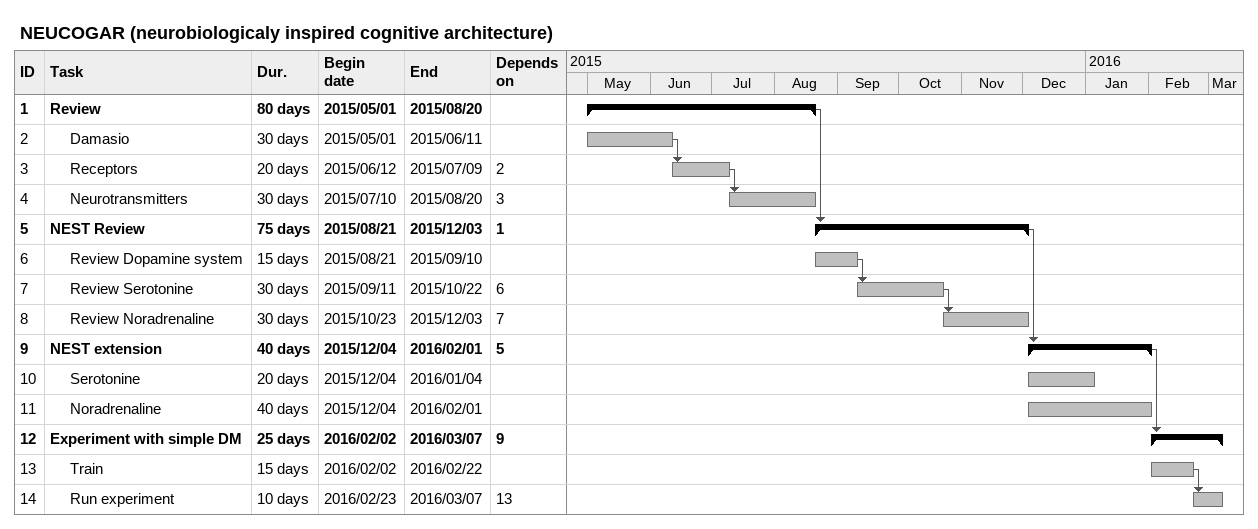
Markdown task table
NEUCOGAR (neurobiologicaly inspired cognitive architecture)

| ID | Level | Task | Duration | Start | Finish | Predecessors |
|---|---|---|---|---|---|---|
| 1 | 1 | **Review** | 80d | 2015-05-01 | 2015-08-20 |  |
| 2 | 2 | Damasio | 30d | 2015-05-01 | 2015-06-11 |  |
| 3 | 2 | Receptors | 20d | 2015-06-12 | 2015-07-09 | 2 |
| 4 | 2 | Neurotransmitters | 30d | 2015-07-10 | 2015-08-20 | 3 |
| 5 | 1 | **NEST Review** | 75d | 2015-08-21 | 2015-12-03 | 1 |
| 6 | 2 | Review Dopamine system | 15d | 2015-08-21 | 2015-09-10 |  |
| 7 | 2 | Review Serotonine | 30d | 2015-09-11 | 2015-10-22 | 6 |
| 8 | 2 | Review Noradrenaline | 30d | 2015-10-23 | 2015-12-03 | 7 |
| 9 | 1 | **NEST extension** | 40d | 2015-12-04 | 2016-02-01 | 5 |
| 10 | 2 | Serotonine | 20d | 2015-12-04 | 2016-01-04 |  |
| 11 | 2 | Noradrenaline | 40d | 2015-12-04 | 2016-02-01 |  |
| 12 | 1 | **Experiment with simple DM** | 25d | 2016-02-02 | 2016-03-07 | 9 |
| 13 | 2 | Train | 15d | 2016-02-02 | 2016-02-22 |  |
| 14 | 2 | Run experiment | 10d | 2016-02-23 | 2016-03-07 | 13 |
